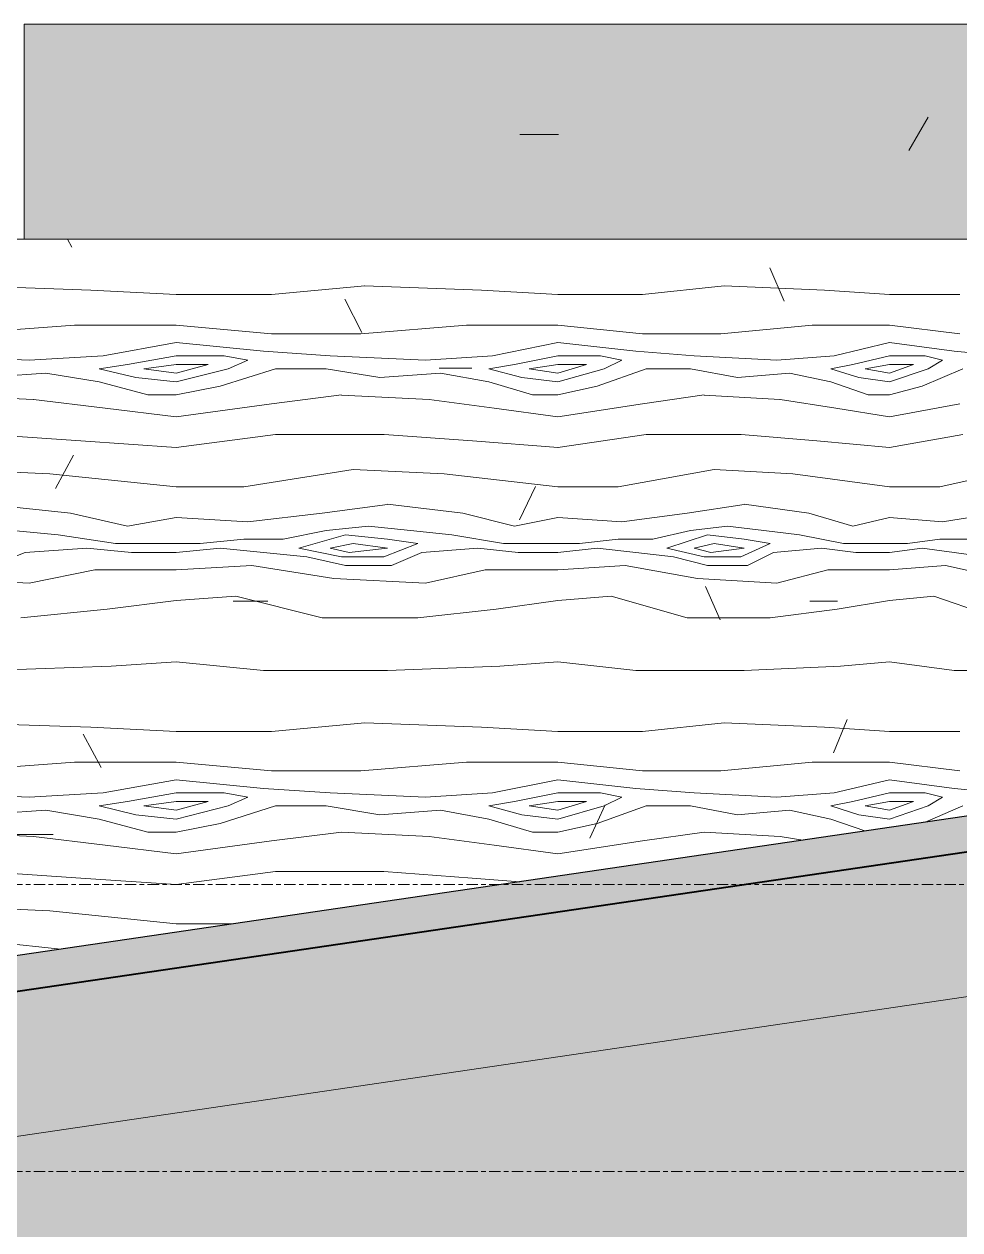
# Model space of a CAD drawing. Header units: millimetres. Extents: x 25061 to 259291, y -8723 to 35400.
# Drawn here: x 181485 to 182790, y -82 to 1600 of the extents above; entities that cross this region are included whole.
import ezdxf

# ---------------------------------------------------------------- set-up
doc = ezdxf.new("R2010")
doc.units = ezdxf.units.MM
doc.linetypes.add('Centre', pattern=[31.75, 6.35, -4.7625, 15.875, -4.7625])
for name, color, linetype, lineweight in [('0-2', 50, 'Continuous', 5), ('A-DETL-GENF-1', 9, 'Continuous', 9), ('A-DETL-THIN', 151, 'Continuous', 9), ('A-FLOR-1', 10, 'Continuous', 25), ('A-FLOR-3', 192, 'Continuous', 25), ('A-FLOR-LEVL-2', 51, 'Centre', 9), ('A-FLOR-PATT-1', 7, 'Continuous', 9), ('A-FLOR-PATT-3', 8, 'Continuous', 9), ('A-WALL', 113, 'Continuous', 9), ('A-WALL-PATT-4', 111, 'Continuous', 9)]:
    doc.layers.add(name, color=color, linetype=linetype, lineweight=lineweight)

# ---------------------------------------------------------------- blocks, each defined once
blk = doc.blocks.new('NCV_TKTC_KET CAU_rvt-2-TKCS_MẶT CẮT 2')
at = {"layer": 'A-FLOR-PATT-1'}
h = blk.add_hatch(color=256, dxfattribs=at)
h.paths.add_polyline_path([(-115452.6, -2252.1), (-114002.6, -2039.2), (-114002.6, -1837), (-115452.6, -2050)])
h.paths.add_polyline_path([(-113102.6, -1906.9), (-97952.6, 318.5), (-97952.6, 347.9), (-97752.6, 347.9), (-97752.6, 550), (-113202.6, -1719.5), (-113102.6, -1719.5)])
at = {"layer": 'A-FLOR-1'}
blk.add_line((-97752.6, 550), (-113202.6, -1719.5), dxfattribs=at)
blk = doc.blocks.new('FP_371-TKCS_MẶT CẮT 2')
at = {"layer": 'A-WALL-PATT-4'}
for p, q in [((-99710.9, 1289), (-99716.9, 1300)), ((-98717.7, 1213.6), (-98737.6, 1260)), ((-99863.3, 1235.1), (-99684.5, 1229.1)), ((-99684.5, 1229.1), (-99565.7, 1223)), ((-99432.6, 1223), (-99302.6, 1235.1)), ((-99302.7, 1235.1), (-99139.9, 1229.1)), ((-99139.9, 1229.1), (-99033.2, 1223)), ((-98915, 1223), (-98801.3, 1235.1)), ((-98801.3, 1235.1), (-98661.2, 1229.1)), ((-98661.2, 1229.1), (-98570.9, 1223)), ((-99565.7, 1223), (-99432.6, 1223)), ((-99306.8, 1170), (-99330.4, 1216.5)), ((-99033.2, 1223), (-98915, 1223)), ((-98570.9, 1223), (-98472.6, 1223)), ((-99869.1, 1168.1), (-99707.3, 1180.3)), ((-99707.3, 1180.3), (-99565.7, 1180.3)), ((-99565.7, 1180.3), (-99432.6, 1168.1)), ((-99308, 1168.1), (-99160.5, 1180.3)), ((-99160.5, 1180.3), (-99033.2, 1180.3)), ((-99033.2, 1180.3), (-98915.1, 1168.1)), ((-98805.9, 1168.1), (-98678.8, 1180.3)), ((-98678.8, 1180.3), (-98570.9, 1180.3)), ((-98570.9, 1180.3), (-98472.6, 1168.1)), ((-99432.6, 1168.1), (-99308, 1168.1)), ((-98915, 1168.1), (-98805.9, 1168.1)), ((-99667.4, 1137.6), (-99565.7, 1155.9)), ((-99443.6, 1143.7), (-99565.7, 1155.9)), ((-99443.6, 1143.7), (-99351, 1137.6)), ((-99124.4, 1137.6), (-99033.2, 1155.9)), ((-98924.7, 1143.7), (-99033.2, 1155.9)), ((-98924.7, 1143.7), (-98843.4, 1137.6)), ((-98648, 1137.6), (-98570.9, 1155.9)), ((-98480.6, 1143.7), (-98570.9, 1155.9)), ((-98480.6, 1143.7), (-98413.9, 1137.6)), ((-99915.9, 1137.6), (-99770.5, 1131.5)), ((-99770.5, 1131.5), (-99667.4, 1137.6)), ((-99633.3, 1125.4), (-99565.7, 1137.6)), ((-99565.7, 1137.6), (-99498.8, 1137.6)), ((-99498.8, 1137.6), (-99465.6, 1131.5)), ((-99465.6, 1131.5), (-99493.2, 1119.3)), ((-99351, 1137.6), (-99217.9, 1131.5)), ((-99217.9, 1131.5), (-99124.4, 1137.6)), ((-99093.8, 1125.4), (-99033.2, 1137.6)), ((-99033.2, 1137.6), (-98973.6, 1137.6)), ((-98973.6, 1137.6), (-98944.2, 1131.5)), ((-98944.2, 1131.5), (-98968.7, 1119.3)), ((-98843.4, 1137.6), (-98728, 1131.5)), ((-98728, 1131.5), (-98648, 1137.6)), ((-98622, 1125.4), (-98570.9, 1137.6)), ((-98570.9, 1137.6), (-98521.1, 1137.6)), ((-98521.1, 1137.6), (-98496.7, 1131.5)), ((-98496.7, 1131.5), (-98517, 1119.3)), ((-99840, 1107.1), (-99747.5, 1113.2)), ((-99747.5, 1113.2), (-99673.1, 1101)), ((-99673.1, 1119.3), (-99633.3, 1125.4)), ((-99673.1, 1119.3), (-99622, 1107.1)), ((-99610.7, 1119.3), (-99565.7, 1125.4)), ((-99610.7, 1119.3), (-99565.7, 1113.2)), ((-99565.7, 1125.4), (-99521, 1125.4)), ((-99521, 1125.4), (-99565.7, 1113.2)), ((-99493.2, 1119.3), (-99565.7, 1101)), ((-99504.3, 1094.9), (-99427.1, 1119.3)), ((-99427.1, 1119.3), (-99356.4, 1119.3)), ((-99356.4, 1119.3), (-99281.3, 1107.1)), ((-99281.3, 1107.1), (-99196.9, 1113.2)), ((-99198.8, 1120.2), (-99153.1, 1120.2)), ((-99196.9, 1113.2), (-99129.6, 1101)), ((-99129.6, 1119.3), (-99093.8, 1125.4)), ((-99129.6, 1119.3), (-99083.6, 1107.1)), ((-99073.5, 1119.3), (-99033.2, 1113.2)), ((-99073.4, 1119.3), (-99033.2, 1125.4)), ((-99033.2, 1125.4), (-98993.3, 1125.4)), ((-98993.3, 1125.4), (-99033.2, 1113.2)), ((-98968.7, 1119.3), (-99033.2, 1101)), ((-98978.5, 1094.9), (-98910.2, 1119.3)), ((-98910.2, 1119.3), (-98848.1, 1119.3)), ((-98848.1, 1119.3), (-98782.7, 1107.1)), ((-98782.7, 1107.1), (-98710, 1113.2)), ((-98710, 1113.2), (-98652.4, 1101)), ((-98652.4, 1119.3), (-98622, 1125.4)), ((-98652.4, 1119.3), (-98613.4, 1107.1)), ((-98604.8, 1119.3), (-98570.9, 1125.4)), ((-98604.8, 1119.3), (-98570.9, 1113.2)), ((-98570.9, 1125.4), (-98537.5, 1125.4)), ((-98537.5, 1125.4), (-98570.9, 1113.2)), ((-98517, 1119.3), (-98570.9, 1101)), ((-98525.2, 1094.9), (-98468.6, 1119.3)), ((-99673.1, 1101), (-99605.1, 1082.8)), ((-99622, 1107.1), (-99565.7, 1101)), ((-99565.7, 1082.8), (-99504.3, 1094.9)), ((-99129.6, 1101), (-99068.4, 1082.8)), ((-99083.6, 1107.1), (-99033.2, 1101)), ((-99033.2, 1082.8), (-98978.5, 1094.9)), ((-98652.4, 1101), (-98600.6, 1082.8)), ((-98613.4, 1107.1), (-98570.9, 1101)), ((-98570.9, 1082.8), (-98525.2, 1094.9)), ((-99898.3, 1082.7), (-99764.8, 1076.7)), ((-99764.7, 1076.7), (-99664.5, 1064.5)), ((-99605.1, 1082.8), (-99565.7, 1082.8)), ((-99432.6, 1070.6), (-99334.8, 1082.8)), ((-99334.8, 1082.7), (-99212.6, 1076.7)), ((-99212.6, 1076.7), (-99121.9, 1064.5)), ((-99068.4, 1082.8), (-99033.2, 1082.8)), ((-98915, 1070.6), (-98829.3, 1082.8)), ((-98829.3, 1082.7), (-98723.5, 1076.7)), ((-98723.4, 1076.7), (-98645.8, 1064.5)), ((-98600.6, 1082.8), (-98570.9, 1082.8)), ((-99664.5, 1064.5), (-99565.7, 1052.3)), ((-99565.7, 1052.3), (-99432.6, 1070.6)), ((-99121.9, 1064.5), (-99033.2, 1052.3)), ((-99033.2, 1052.3), (-98915, 1070.6)), ((-98645.8, 1064.5), (-98570.9, 1052.3)), ((-98570.9, 1052.3), (-98472.6, 1070.6)), ((-99833.8, 1027.9), (-99698.4, 1018.7)), ((-99565.7, 1009.6), (-99427.1, 1027.9)), ((-99427.1, 1027.9), (-99276, 1027.9)), ((-99275.7, 1027.9), (-99152.4, 1018.7)), ((-99033.2, 1009.6), (-98910.2, 1027.9)), ((-98910.2, 1027.9), (-98778.1, 1027.9)), ((-98777.8, 1027.9), (-98671.9, 1018.7)), ((-98570.9, 1009.6), (-98468.6, 1027.9)), ((-99698.4, 1018.7), (-99565.4, 1009.6)), ((-99152.4, 1018.7), (-99032.9, 1009.6)), ((-98671.9, 1018.7), (-98570.6, 1009.6)), ((-99708.7, 998.9), (-99734, 952.5)), ((-99880.8, 979.1), (-99741.7, 973)), ((-99471.1, 954.7), (-99318.7, 979.1)), ((-99318.7, 979.1), (-99191.7, 973)), ((-98949.1, 954.7), (-98815.2, 979.1)), ((-98815.2, 979.1), (-98705.5, 973)), ((-98500.7, 954.7), (-98391, 979.1)), ((-99741.7, 973), (-99565.7, 954.7)), ((-99191.7, 973), (-99033.2, 954.7)), ((-98705.5, 973), (-98570.9, 954.7)), ((-99565.7, 954.7), (-99471.1, 954.7)), ((-99064.4, 955.4), (-99086.7, 908.9)), ((-99033.2, 954.7), (-98949.1, 954.7)), ((-98570.9, 954.7), (-98500.7, 954.7)), ((-99828.4, 930.4), (-99713, 918.2)), ((-99361.8, 918.2), (-99270.7, 930.3)), ((-99270.7, 930.4), (-99165.7, 918.2)), ((-98852.9, 918.2), (-98773.5, 930.3)), ((-98773.5, 930.4), (-98683.2, 918.2)), ((-99713, 918.2), (-99633.3, 899.9)), ((-99633.3, 899.9), (-99565.7, 912.1)), ((-99565.7, 912.1), (-99465.6, 906)), ((-99465.6, 906), (-99361.8, 918.2)), ((-99165.7, 918.2), (-99093.8, 899.9)), ((-99093.8, 899.9), (-99033.2, 912.1)), ((-99033.2, 912.1), (-98944.2, 906)), ((-98944.2, 906), (-98852.9, 918.2)), ((-98683.2, 918.2), (-98622, 899.9)), ((-98622, 899.9), (-98570.9, 912.1)), ((-98570.9, 912.1), (-98496.7, 906)), ((-98496.7, 906), (-98421.6, 918.2)), ((-99793.6, 893.8), (-99730.2, 887.7)), ((-99416.2, 881.6), (-99356.4, 893.8)), ((-99356.4, 893.8), (-99297.3, 899.9)), ((-99297.3, 899.9), (-99238.9, 893.8)), ((-99238.9, 893.8), (-99181.3, 887.7)), ((-98900.6, 881.6), (-98848.1, 893.8)), ((-98848.1, 893.8), (-98796.6, 899.9)), ((-98796.6, 899.9), (-98746.1, 893.8)), ((-98746.1, 893.8), (-98696.5, 887.7)), ((-99730.2, 887.7), (-99650.3, 875.5)), ((-99650.3, 875.5), (-99565.7, 875.5)), ((-99565.7, 875.5), (-99532.1, 875.5)), ((-99532.1, 875.5), (-99471.1, 881.6)), ((-99471.1, 881.6), (-99416.2, 881.6)), ((-99329.4, 887.7), (-99394.4, 869.4)), ((-99351, 869.4), (-99318.7, 875.5)), ((-99270.7, 881.6), (-99329.4, 887.7)), ((-99318.7, 875.5), (-99270.7, 869.4)), ((-99276, 857.2), (-99228.4, 875.5)), ((-99228.4, 875.5), (-99270.7, 881.6)), ((-99181.3, 887.7), (-99109.1, 875.5)), ((-99109.1, 875.5), (-99033.2, 875.5)), ((-99033.2, 875.5), (-99003.2, 875.5)), ((-99003.2, 875.5), (-98949.1, 881.6)), ((-98949.1, 881.6), (-98900.6, 881.6)), ((-98824.6, 887.7), (-98881.4, 869.4)), ((-98843.4, 869.4), (-98815.2, 875.5)), ((-98773.5, 881.6), (-98824.6, 887.7)), ((-98815.2, 875.5), (-98773.5, 869.4)), ((-98778.1, 857.2), (-98737, 875.5)), ((-98737, 875.5), (-98773.5, 881.6)), ((-98696.5, 887.7), (-98635, 875.5)), ((-98635, 875.5), (-98570.9, 875.5)), ((-98570.9, 875.5), (-98545.8, 875.5)), ((-98545.8, 875.5), (-98500.7, 881.6)), ((-98500.7, 881.6), (-98460.7, 881.6)), ((-99822.6, 845), (-99776.3, 863.3)), ((-99776.3, 863.3), (-99690.2, 869.4)), ((-99690.2, 869.4), (-99627.7, 863.3)), ((-99627.7, 863.3), (-99565.7, 863.3)), ((-99565.7, 863.3), (-99504.3, 869.4)), ((-99504.3, 869.4), (-99443.6, 863.3)), ((-99443.6, 863.3), (-99383.5, 857.2)), ((-99394.4, 869.4), (-99334.8, 857.2)), ((-99324.1, 863.3), (-99351, 869.4)), ((-99270.7, 869.4), (-99324.1, 863.3)), ((-99265.3, 845), (-99223.1, 863.3)), ((-99223.1, 863.3), (-99145, 869.4)), ((-99145, 869.4), (-99088.7, 863.3)), ((-99088.7, 863.3), (-99033.2, 863.3)), ((-99033.2, 863.3), (-98978.5, 869.4)), ((-98978.5, 869.4), (-98924.7, 863.3)), ((-98924.7, 863.3), (-98871.8, 857.2)), ((-98881.4, 869.4), (-98829.3, 857.2)), ((-98819.9, 863.3), (-98843.4, 869.4)), ((-98773.5, 869.4), (-98819.9, 863.3)), ((-98768.9, 845), (-98732.5, 863.3)), ((-98732.5, 863.3), (-98665.6, 869.4)), ((-98665.6, 869.4), (-98617.7, 863.3)), ((-98617.7, 863.3), (-98570.9, 863.3)), ((-98570.9, 863.3), (-98525.2, 869.4)), ((-98525.2, 869.4), (-98480.6, 863.3)), ((-98480.6, 863.3), (-98437.1, 857.2)), ((-99565.7, 838.9), (-99460.1, 845)), ((-99460.1, 845), (-99345.6, 826.7)), ((-99383.5, 857.2), (-99329.4, 845)), ((-99334.8, 857.2), (-99276, 857.2)), ((-99329.4, 845), (-99265.3, 845)), ((-99033.2, 838.9), (-98939.3, 845)), ((-98939.3, 845), (-98838.7, 826.7)), ((-98871.9, 857.2), (-98824.6, 845)), ((-98829.3, 857.2), (-98778.1, 857.2)), ((-98824.6, 845), (-98768.9, 845)), ((-98570.9, 838.9), (-98492.6, 845)), ((-98492.6, 845), (-98410, 826.7)), ((-99910, 826.7), (-99770.5, 820.6)), ((-99770.5, 820.6), (-99678.8, 838.9)), ((-99678.8, 838.9), (-99565.7, 838.9)), ((-99345.6, 826.7), (-99217.9, 820.6)), ((-99217.9, 820.6), (-99134.7, 838.9)), ((-99134.7, 838.9), (-99033.2, 838.9)), ((-98838.7, 826.7), (-98728, 820.6)), ((-98728, 820.6), (-98656.8, 838.9)), ((-98656.8, 838.9), (-98570.9, 838.9)), ((-98807.1, 769.4), (-98827.6, 815.9)), ((-99661.7, 784), (-99565.7, 796.2)), ((-99565.7, 796.2), (-99482.2, 802.3)), ((-99486, 795.1), (-99437.5, 795.1)), ((-99482.2, 802.3), (-99361.8, 771.9)), ((-99119.3, 784), (-99033.2, 796.2)), ((-99033.2, 796.2), (-98958.8, 802.3)), ((-98958.9, 802.3), (-98852.9, 771.9)), ((-98681.9, 795.1), (-98643.2, 795.1)), ((-98643.7, 784), (-98570.9, 796.2)), ((-98570.9, 796.2), (-98508.8, 802.3)), ((-98508.9, 802.3), (-98421.6, 771.9)), ((-99782, 771.9), (-99661.7, 784)), ((-99228.4, 771.9), (-99119.3, 784)), ((-98737, 771.9), (-98643.7, 784)), ((-99361.8, 771.9), (-99228.4, 771.9)), ((-98852.9, 771.9), (-98737, 771.9)), ((-99656, 704.8), (-99565.7, 710.9)), ((-99565.7, 710.9), (-99443.6, 698.7)), ((-99114.2, 704.8), (-99033.2, 710.9)), ((-99033.2, 710.9), (-98924.7, 698.7)), ((-98639.3, 704.8), (-98570.9, 710.9)), ((-98570.9, 710.9), (-98480.6, 698.7)), ((-99828.4, 698.7), (-99656, 704.8)), ((-99443.6, 698.7), (-99270.7, 698.7)), ((-99270.7, 698.7), (-99114.2, 704.8)), ((-98924.7, 698.7), (-98773.5, 698.7)), ((-98773.5, 698.7), (-98639.3, 704.8)), ((-98480.6, 698.7), (-98357.3, 698.7)), ((-99863.3, 625.6), (-99684.5, 619.5)), ((-99432.6, 613.4), (-99302.6, 625.6)), ((-99302.6, 625.6), (-99139.9, 619.5)), ((-98915, 613.4), (-98801.3, 625.6)), ((-98801.3, 625.6), (-98661.2, 619.5)), ((-98629.9, 630.2), (-98649, 583.8)), ((-99670.1, 563.3), (-99695.2, 609.8)), ((-99684.5, 619.5), (-99565.7, 613.4)), ((-99565.7, 613.4), (-99432.6, 613.4)), ((-99139.9, 619.5), (-99033.2, 613.4)), ((-99033.2, 613.4), (-98915, 613.4)), ((-98661.2, 619.5), (-98570.9, 613.4)), ((-98570.9, 613.4), (-98472.6, 613.4)), ((-99869.1, 558.5), (-99707.3, 570.7)), ((-99707.3, 570.7), (-99565.7, 570.7)), ((-99565.7, 570.7), (-99432.6, 558.5)), ((-99432.6, 558.5), (-99308, 558.5)), ((-99308, 558.5), (-99160.5, 570.7)), ((-99160.5, 570.7), (-99033.2, 570.7)), ((-99033.2, 570.7), (-98915, 558.5)), ((-98915, 558.5), (-98805.9, 558.5)), ((-98805.9, 558.5), (-98678.8, 570.7)), ((-98678.8, 570.7), (-98570.9, 570.7)), ((-98570.9, 570.7), (-98472.6, 558.5)), ((-99667.4, 528), (-99565.7, 546.3)), ((-99443.6, 534.1), (-99565.7, 546.3)), ((-99124.4, 528), (-99033.2, 546.3)), ((-98924.7, 534.1), (-99033.2, 546.3)), ((-98648, 528), (-98570.9, 546.3)), ((-98480.6, 534.1), (-98570.9, 546.3)), ((-99915.9, 528), (-99770.5, 521.9)), ((-99770.5, 521.9), (-99667.4, 528)), ((-99633.3, 515.8), (-99565.7, 528)), ((-99565.7, 528), (-99498.8, 528)), ((-99498.8, 528), (-99465.6, 521.9)), ((-99465.6, 521.9), (-99493.2, 509.7)), ((-99443.6, 534.1), (-99351, 528)), ((-99351, 528), (-99217.9, 521.9)), ((-99217.9, 521.9), (-99124.4, 528)), ((-99093.8, 515.8), (-99033.2, 528)), ((-99033.2, 528), (-98973.6, 528)), ((-98973.6, 528), (-98944.2, 521.9)), ((-98944.2, 521.9), (-98968.7, 509.7)), ((-98924.7, 534.1), (-98843.4, 528)), ((-98843.4, 528), (-98728, 521.9)), ((-98728, 521.9), (-98648, 528)), ((-98622, 515.8), (-98570.9, 528)), ((-98570.9, 528), (-98521.1, 528)), ((-98521.1, 528), (-98496.7, 521.9)), ((-98496.7, 521.9), (-98517, 509.7)), ((-98480.6, 534.1), (-98413.9, 528)), ((-99673.1, 509.7), (-99633.3, 515.8)), ((-99673.1, 509.7), (-99622, 497.5)), ((-99610.7, 509.7), (-99565.7, 515.8)), ((-99610.7, 509.7), (-99565.7, 503.6)), ((-99565.7, 515.8), (-99521, 515.8)), ((-99521, 515.8), (-99565.7, 503.6)), ((-99493.2, 509.7), (-99565.7, 491.4)), ((-99504.3, 485.3), (-99427.1, 509.7)), ((-99427.1, 509.7), (-99356.4, 509.7)), ((-99356.4, 509.7), (-99281.3, 497.5)), ((-99129.6, 509.7), (-99093.8, 515.8)), ((-99129.6, 509.7), (-99083.6, 497.5)), ((-99073.4, 509.7), (-99033.2, 515.8)), ((-99073.4, 509.7), (-99033.2, 503.6)), ((-99033.2, 515.8), (-98993.3, 515.8)), ((-98993.3, 515.8), (-99033.2, 503.6)), ((-98968.6, 509.7), (-99033.1, 491.4)), ((-98967.1, 511.2), (-98988.8, 464.8)), ((-98978.5, 485.3), (-98910.2, 509.7)), ((-98910.2, 509.7), (-98848.1, 509.7)), ((-98848.1, 509.7), (-98782.7, 497.5)), ((-98652.4, 509.7), (-98622, 515.8)), ((-98652.4, 509.7), (-98613.4, 497.5)), ((-98604.8, 509.7), (-98570.9, 515.8)), ((-98604.8, 509.7), (-98570.9, 503.6)), ((-98570.9, 515.8), (-98537.5, 515.8)), ((-98537.5, 515.8), (-98570.9, 503.6)), ((-98517, 509.7), (-98570.9, 491.4)), ((-98521.1, 487.1), (-98468.6, 509.7)), ((-99840, 497.5), (-99747.5, 503.6)), ((-99747.5, 503.6), (-99673.1, 491.4)), ((-99673.1, 491.4), (-99605.1, 473.1)), ((-99622, 497.5), (-99565.7, 491.4)), ((-99281.3, 497.5), (-99196.9, 503.6)), ((-99196.9, 503.6), (-99129.6, 491.4)), ((-99129.6, 491.4), (-99068.4, 473.1)), ((-99083.6, 497.5), (-99033.2, 491.4)), ((-98782.7, 497.5), (-98710, 503.6)), ((-98710, 503.6), (-98652.4, 491.4)), ((-98652.4, 491.4), (-98605.1, 474.8)), ((-98613.4, 497.5), (-98570.9, 491.4)), ((-99898.3, 473.1), (-99764.7, 467.1)), ((-99605.1, 473.1), (-99565.7, 473.1)), ((-99565.7, 473.1), (-99504.3, 485.3)), ((-99432.6, 461), (-99334.8, 473.1)), ((-99334.8, 473.1), (-99212.6, 467.1)), ((-99068.4, 473.1), (-99033.2, 473.1)), ((-99033.2, 473.1), (-98978.5, 485.3)), ((-98915, 461), (-98829.3, 473.1)), ((-98829.3, 473.1), (-98723.4, 467.1)), ((-99788, 470), (-99737.3, 470)), ((-99764.7, 467.1), (-99664.5, 454.9)), ((-99664.5, 454.9), (-99565.7, 442.7)), ((-99565.7, 442.7), (-99432.6, 461)), ((-99212.6, 467.1), (-99121.9, 454.9)), ((-99121.9, 454.9), (-99033.2, 442.7)), ((-99033.2, 442.7), (-98915, 461)), ((-98723.4, 467.1), (-98691.6, 462.1)), ((-99834.1, 418.3), (-99698.7, 409.1)), ((-99698.7, 409.1), (-99565.7, 400)), ((-99565.7, 400), (-99427.1, 418.3)), ((-99427.1, 418.3), (-99276, 418.3)), ((-99275.9, 418.3), (-99152.7, 409.1)), ((-99152.7, 409.1), (-99086.4, 404.1)), ((-99880.8, 369.5), (-99741.7, 363.4)), ((-99741.7, 363.4), (-99565.7, 345.1)), ((-99565.7, 345.1), (-99487.6, 345.1)), ((-99828.4, 320.8), (-99726.7, 310))]:
    blk.add_line(p, q, dxfattribs=at)

msp = doc.modelspace()

# ---------------------------------------------------------------- hatches: boundary and pattern name
at = {"layer": 'A-DETL-GENF-1'}
h = msp.add_hatch(dxfattribs=at)
h.set_pattern_fill('FP_63', color=256, style=0, pattern_type=2)
h.set_pattern_definition([(0, (200382.5, 14125), (774.192, 774.192), [774.192, -774.192]), (0, (200382.5, 14415.3), (774.192, 774.192), [774.192, -774.192]), (0, (200382.5, 14705.64), (774.192, 774.192), [774.192, -774.192]), (90, (200479.25, 14802.4), (-774.192, 774.192), [774.192, -774.192]), (90, (200769.6, 14802.4), (-774.192, 774.192), [774.192, -774.192]), (90, (201059.9, 14802.4), (-774.192, 774.192), [774.192, -774.192])])
h.paths.add_polyline_path([(152511.9, -5554.8), (251474, -5554.8), (251474, -138.1), (250164.5, -64.3), (247610.2, -64.3), (247610.2, -2050), (248237.5, -2050), (248237.5, -3550), (248286.5, -3550), (248286.5, -3600), (246277.2, -3600), (246277.2, -3550), (246327.2, -3550), (246327.2, -2350), (245060.2, -2350), (245060.2, -3550), (245110.2, -3550), (245110.2, -3600), (241010.2, -3600), (241010.2, -3550), (241060.2, -3550), (241060.2, -2350), (238160.2, -2350), (238160.2, -3550), (238210.2, -3550), (238210.2, -3600), (234110.2, -3600), (234110.2, -3550), (234160.2, -3550), (234160.2, -2660), (233460.2, -2660), (233460.2, -1906.9), (218310.2, 318.5), (218310.2, 0), (217560.2, 0), (217560.2, 330), (184060.2, 330), (184060.2, 0), (183310.2, 0), (183310.2, 318.5), (168160.2, -1906.9), (168160.2, -2660), (167460.2, -2660), (167460.2, -3550), (167518.1, -3550), (167518.1, -3600), (163410.2, -3600), (163410.2, -3550), (163460.2, -3550), (163460.2, -2350), (160560.2, -2350), (160560.2, -3550), (160610.2, -3550), (160610.2, -3600), (156510.2, -3600), (156510.2, -3550), (156560.2, -3550), (156560.2, -2350), (155293.2, -2350), (155293.2, -3550), (155343.2, -3550), (155343.2, -3600), (153334, -3600), (153334, -3550), (153384, -3550), (153384, -2050), (154010.2, -2050), (154010.2, -4), (151475.8, -5.1), (149686.6, -106), (149686.6, -5554.8), (150288.8, -5554.8)])
h.paths.add_polyline_path([(175360.2, -3600), (172750.2, -3600), (172750.2, -3550), (172810.2, -3550), (172810.2, -2050), (175310.2, -2050), (175310.2, -3550), (175360.2, -3550), (175360.2, -3552.5)])
h.paths.add_polyline_path([(226260.2, -3600), (226260.2, -3550), (226310.2, -3550), (226310.2, -2050), (228810.2, -2050), (228810.4, -3550), (228870.2, -3550), (228870.2, -3600), (226747.8, -3600)])
h.paths.add_polyline_path([(169910.2, -3550), (168910.2, -3550), (168910.2, -2050), (169910.2, -2050), (169910.2, -3087.2)])
h.paths.add_polyline_path([(232710.2, -3550), (231710.2, -3550), (231710.2, -2050), (232710.2, -2050), (232710.2, -3087.2)])
h.paths.add_polyline_path([(218075, 200), (218110.2, 200), (218110.2, 347.9), (217760.2, 347.9), (217760.2, 200)])
h.paths.add_polyline_path([(183510.2, 200), (183860.2, 200), (183860.2, 347.9), (183510.2, 347.9)])
at = {"layer": 'A-FLOR-PATT-3'}
h = msp.add_hatch(dxfattribs=at)
h.set_pattern_fill('FP_36', color=256, style=0, pattern_type=2)
h.set_pattern_definition([(0, (200382.47, 14125), (650.24, 162.56), [53.645, -434.035, 53.645, -3034.995]), (0, (200382.47, 14125), (650.24, 162.56), [-541.325, -434.035, 53.645, -921.715, -1625.6]), (0, (200382.47, 14125), (650.24, 162.56), [-1950.72, 53.645, -434.035, 53.645, -1084.275]), (0, (200382.47, 14125), (650.24, 162.56), [-2492.045, -271.475, 53.645, -759.155]), (120, (200626.31, 14206.28), (-465.9011, 481.84436), [53.645, -434.035, 53.645, -3034.995]), (120, (200626.31, 14206.28), (-465.9011, 481.84436), [-541.325, -434.035, 53.645, -921.715, -1625.6]), (120, (200626.31, 14206.28), (-465.9011, 481.84436), [-1950.72, 53.645, -434.035, 53.645, -1084.275]), (120, (200626.31, 14206.28), (-465.9011, 481.84436), [-2492.045, -271.475, 53.645, -759.155]), (240, (200707.6, 14531.4), (-184.3389, -644.40436), [53.645, -434.035, 53.645, -3034.995]), (240, (200707.6, 14531.4), (-184.3389, -644.40436), [-541.325, -434.035, 53.645, -921.715, -1625.6]), (240, (200707.6, 14531.4), (-184.3389, -644.40436), [-1950.72, 53.645, -434.035, 53.645, -1084.275]), (240, (200707.6, 14531.4), (-184.3389, -644.40436), [-2492.045, -271.475, 53.645, -759.155])])
h.paths.add_polyline_path([(165810.2, -2050.5), (167410.8, -1815.4), (167410.8, -1764.9), (165810.2, -2000)])
h.paths.add_polyline_path([(168010.8, -1727.3), (183510.2, 549.5), (183510.2, 600), (168010.8, -1676.8)])
at = {"layer": 'A-WALL-PATT-4'}
h = msp.add_hatch(dxfattribs=at)
h.set_pattern_fill('FP_41', color=256, style=0, pattern_type=2)
h.set_pattern_definition([(0, (200382.47, 14125), (1300.48, 325.12), [53.645, -921.715, 53.645, -6123.635]), (0, (200382.47, 14125), (1300.48, 325.12), [-1029.005, -921.715, 53.645, -1897.075, -3251.2]), (0, (200382.47, 14125), (1300.48, 325.12), [-3901.44, 53.645, -921.715, 53.645, -2222.195]), (0, (200382.47, 14125), (1300.48, 325.12), [-4930.445, -596.595, 53.645, -1571.955]), (120, (200870.15, 14287.56), (-931.802, 963.6887), [53.645, -921.715, -6177.28]), (120, (200870.15, 14287.56), (-931.802, 963.6887), [-975.36, 53.645, -921.715, -5201.92]), (120, (200870.15, 14287.56), (-931.802, 963.6887), [-1950.72, 53.645, -1897.075, -3251.2]), (120, (200870.15, 14287.56), (-931.802, 963.6887), [-3901.44, 53.645, -921.715, -2275.84]), (120, (200870.15, 14287.56), (-931.802, 963.6887), [-4876.8, 53.645, -596.595, -1625.6]), (120, (200870.15, 14287.56), (-931.802, 963.6887), [-5527.04, 53.645, -1571.955]), (240, (201032.7, 14937.8), (-368.678, -1288.8087), [53.645, -921.715, -6177.28]), (240, (201032.7, 14937.8), (-368.678, -1288.8087), [-975.36, 53.645, -921.715, -5201.92]), (240, (201032.7, 14937.8), (-368.678, -1288.8087), [-1950.72, 53.645, -1897.075, -3251.2]), (240, (201032.7, 14937.8), (-368.678, -1288.8087), [-3901.44, 53.645, -921.715, -2275.84]), (240, (201032.7, 14937.8), (-368.678, -1288.8087), [-4876.8, 53.645, -596.595, -1625.6]), (240, (201032.7, 14937.8), (-368.678, -1288.8087), [-5527.04, 53.645, -1571.955])])
h.paths.add_polyline_path([(184676, 900), (189510.2, 900), (189510.2, 1600), (181485.2, 1600), (181485.2, 1300), (183520.2, 1300), (183520.2, 900)])
h.paths.add_polyline_path([(192110.2, 1110), (196285.2, 1110), (196285.2, 1600), (192110.2, 1600)])
h.paths.add_polyline_path([(191037.7, 1110), (192010.2, 1110), (192010.2, 1600), (189610.2, 1600), (189610.2, 1110), (189670.2, 1110)])
h = msp.add_hatch(dxfattribs=at)
h.set_pattern_fill('FP_57', color=256, style=0, pattern_type=2)
h.set_pattern_definition([(349.695, (196479.19, 869.39), (3657.59817, -609.61005), [68.155, -6747.38]), (0, (196546.24, 857.2), (609.6, 609.6), [67.056, -542.544]), (18.435, (196613.3, 857.2), (1219.1992, 609.6016), [57.832, -1869.893]), (172.875, (196668.165, 875.49), (4267.1994, -609.5991), [49.148, -4865.604]), (174.806, (196619.397, 881.584), (6096.00395, -609.55472), [67.333, -6665.92]), (194.036, (196552.34, 887.68), (-1828.8022, -609.5924), [75.403, -2438.042]), (9.462, (196527.96, 869.39), (3048.00504, 609.5835), [37.081, -3670.971]), (353.66, (196564.53, 875.49), (-4876.8008, 609.58348), [55.202, -5464.96]), (185.711, (196619.397, 869.39), (-5486.39511, -609.63944), [61.264, -6065.139]), (168.69, (196558.44, 863.3), (2438.4, -609.6026), [31.084, -3077.28]), (354.806, (196424.325, 863.296), (-6096.00395, 609.55472), [67.333, -6665.92]), (348.69, (196491.38, 857.2), (-2438.4, 609.6026), [62.167, -3046.194]), (0, (196552.34, 845), (609.6, 609.6), [73.152, -536.448]), (20.556, (196625.49, 845.01), (3048.0001, 1219.19697), [52.084, -5156.34]), (3.814, (196674.26, 863.296), (8534.40115, 609.58889), [91.643, -9072.654]), (354.806, (196765.7, 869.39), (-6096.00395, 609.55472), [67.333, -6665.92]), (0, (196832.76, 863.3), (609.6, 609.6), [67.056, -542.544]), (5.194, (196290.21, 863.296), (6096.00395, 609.55472), [67.333, -6665.92]), (354.806, (196357.27, 869.39), (-6096.00395, 609.55472), [67.333, -6665.92]), (0, (196290.2, 875.5), (609.6, 609.6), [36.576, -573.024]), (5.194, (196326.79, 875.49), (6096.00395, 609.55472), [67.333, -6665.92]), (0, (196393.84, 881.6), (609.6, 609.6), [60.96, -548.64]), (10.305, (196454.805, 881.584), (-3657.59817, -609.61005), [68.155, -6747.38]), (5.194, (196521.86, 893.776), (6096.00395, 609.55472), [67.333, -6665.92]), (354.806, (196588.917, 899.87), (-6096.00395, 609.55472), [67.333, -6665.92]), (354.806, (196655.97, 893.776), (-6096.00395, 609.55472), [67.333, -6665.92]), (351.87, (196723.03, 887.68), (-3657.60043, 609.5929), [86.21, -4224.312]), (0, (196808.4, 875.5), (609.6, 609.6), [91.44, -518.16]), (347.471, (196783.99, 509.73), (3047.99888, -609.61085), [56.202, -5564.033]), (354.289, (196838.85, 497.536), (-5486.39511, 609.63944), [61.264, -6065.139]), (8.13, (196783.99, 509.73), (3657.60043, 609.5929), [43.105, -4267.418]), (9.462, (196826.66, 515.82), (3048.00504, 609.5835), [74.161, -3633.892]), (0, (196290.2, 528), (609.6, 609.6), [73.152, -536.448]), (350.538, (196363.36, 528.02), (-3048.00504, 609.5835), [37.081, -3670.971]), (201.801, (196399.94, 521.92), (1828.8045, 609.58684), [32.828, -3249.968]), (192.995, (196369.46, 509.73), (5486.39314, 1219.23746), [81.331, -8051.747]), (352.875, (196851.045, 509.73), (-4267.1994, 609.5991), [49.148, -4865.604]), (7.125, (196851.045, 509.73), (4267.1994, 609.5991), [49.148, -4865.604]), (0, (196290.2, 515.8), (609.6, 609.6), [48.768, -560.832]), (194.036, (196338.98, 515.82), (-1828.8022, -609.5924), [50.27, -2463.177]), (356.633, (196424.325, 534.112), (-9753.59439, 609.691875), [103.811, -10277.302]), (357.709, (196527.957, 528.016), (-14630.39665, 609.69909), [152.522, -15099.665]), (3.18, (196680.357, 521.92), (10363.19831, 609.63121), [109.897, -10879.823]), (9.462, (196790.08, 528.02), (3048.00504, 609.5835), [111.242, -3596.81]), (10.305, (196290.213, 473.15), (-3657.59817, -609.61005), [68.155, -6747.38]), (15.945, (196357.27, 485.34), (-2438.4042, -609.58315), [88.759, -4349.196]), (0, (196442.6, 509.7), (609.6, 609.6), [79.248, -530.352]), (351.87, (196521.86, 509.73), (-3657.60043, 609.5929), [86.21, -4224.312]), (3.576, (196607.205, 497.536), (9144.00297, 609.5468), [97.726, -9674.906]), (351.254, (196704.74, 503.63), (4267.20096, -609.58783), [80.18, -7937.856]), (345.964, (196783.99, 491.44), (-1828.8022, 609.5924), [75.403, -2438.042]), (0, (196857.14, 473.15), (609.6, 609.6), [42.672, -566.928]), (174.806, (196424.325, 534.11), (6096.00395, -609.55472), [134.665, -6598.587]), (355.236, (196290.213, 570.69), (-6705.59647, 609.64143), [146.811, -7193.745]), (0, (196436.5, 558.5), (609.6, 609.6), [140.208, -469.392]), (4.086, (196576.725, 558.496), (7924.79503, 609.65274), [171.123, -8385.02]), (0, (196747.4, 570.7), (609.6, 609.6), [152.4, -457.2]), (7.125, (196290.21, 442.67), (4267.1994, 609.5991), [147.443, -4767.311]), (6.34, (196436.52, 460.96), (4876.8008, 609.58348), [110.403, -5409.758]), (357.51, (196546.245, 473.152), (-13411.196973, 609.70439), [140.34, -13893.706]), (353.48, (196686.453, 467.056), (-15849.59217, 1828.855172), [214.749, -21260.135]), (3.013, (196290.213, 838.912), (10972.79715, 609.6408), [115.984, -11482.446]), (351.87, (196406.04, 845.01), (-3657.60043, 609.5929), [129.316, -4181.208]), (357.614, (196534.053, 826.72), (-14020.799432, 609.613717), [146.431, -14496.664]), (10.62, (196680.357, 820.624), (-6705.59246, -1219.23973), [99.236, -9824.334]), (0, (196777.9, 838.9), (609.6, 609.6), [121.92, -487.68]), (356.82, (196290.213, 912.064), (-10363.19831, 609.63121), [109.897, -10879.823]), (6.009, (196399.94, 905.968), (-6095.99899, -609.599175), [116.464, -11529.929]), (6.71, (196515.765, 918.16), (-5486.397345, -609.61573), [104.346, -10330.325]), (354.289, (196619.397, 930.35), (-5486.39511, 609.63944), [122.528, -6003.877]), (347.905, (196741.317, 918.16), (-5486.39487, 1219.22295), [87.281, -8640.862]), (9.462, (196826.66, 899.87), (3048.00504, 609.5835), [74.161, -3633.892]), (3.814, (196290.213, 796.24), (8534.40115, 609.58889), [91.643, -9072.654]), (347.196, (196381.653, 802.336), (-7924.80896, 1828.76326), [137.532, -13615.67]), (0, (196515.76, 771.86), (609.6, 609.6), [152.4, -457.2]), (5.44, (196668.165, 771.856), (-6705.60249, -609.56085), [128.595, -12730.932]), (6.71, (196796.18, 784.048), (-5486.397345, -609.61573), [104.346, -10330.325]), (0, (196290.2, 954.74), (609.6, 609.6), [103.632, -505.968]), (8.13, (196393.845, 954.74), (3657.60043, 609.5929), [172.421, -4138.102]), (357.614, (196564.533, 979.12), (-14020.799432, 609.613717), [146.431, -14496.664]), (354.472, (196710.837, 973.024), (12801.591011, -1219.302898), [189.859, -18796.025]), (6.843, (196290.213, 400), (-10363.195037, -1219.241277), [153.494, -15195.842]), (0, (196442.6, 418.3), (609.6, 609.6), [170.688, -438.912]), (356.348, (196613.301, 418.288), (-18897.604963, 1219.126665), [287.095, -28422.422]), (0, (196290.2, 613.36), (609.6, 609.6), [146.304, -463.296]), (4.764, (196436.517, 613.36), (6705.59647, 609.64143), [146.811, -7193.745]), (358.152, (196582.82, 625.552), (-18287.996238, 609.724117), [189.074, -18718.355]), (357.274, (196771.797, 619.456), (-12192.004244, 609.534153), [128.161, -12687.945]), (354.806, (196290.21, 710.896), (-6096.00395, 609.55472), [134.665, -6598.587]), (0, (196424.3, 698.7), (609.6, 609.6), [195.072, -414.528]), (1.909, (196619.397, 698.704), (17678.40105, 609.553228), [182.982, -18115.176]), (3.576, (196802.277, 704.8), (9144.00297, 609.5468), [97.726, -9674.906])])
h.paths.add_polyline_path([(184676, 900), (189510.2, 900), (189510.2, 1600), (181485.2, 1600), (181485.2, 1300), (183520.2, 1300), (183520.2, 900)])
h.paths.add_polyline_path([(192110.2, 1110), (196285.2, 1110), (196285.2, 1600), (192110.2, 1600)])
h.paths.add_polyline_path([(191037.7, 1110), (192010.2, 1110), (192010.2, 1600), (189610.2, 1600), (189610.2, 1110), (189670.2, 1110)])

# ---------------------------------------------------------------- linework, layer by layer
at = {"layer": 'A-DETL-THIN'}
msp.add_line((183310.2, 318.5), (168160.2, -1906.9), dxfattribs=at)
at = {"layer": 'A-FLOR-3'}
for p, q in [((183510.2, 600), (168010.8, -1676.8)), ((168010.8, -1727.3), (183510.2, 549.5))]:
    msp.add_line(p, q, dxfattribs=at)
at = {"layer": 'A-FLOR-LEVL-2'}
for p, q in [((255566.7, 400), (147110.2, 400)), ((253534.7, 0), (147110.2, 0))]:
    msp.add_line(p, q, dxfattribs=at)
at = {"layer": 'A-WALL'}
for p, q in [((189510.2, 1600), (181485.2, 1600)), ((181485.2, 1600), (181485.2, 1300)), ((183520.2, 1300), (175020.2, 1300))]:
    msp.add_line(p, q, dxfattribs=at)

# ---------------------------------------------------------------- block references
at = {"layer": '0-2'}
msp.add_blockref('NCV_TKTC_KET CAU_rvt-2-TKCS_MẶT CẮT 2', (281262.8, 0), dxfattribs=at)
at = {"layer": 'A-WALL'}
msp.add_blockref('FP_371-TKCS_MẶT CẮT 2', (281262.8, 0), dxfattribs=at)

doc.saveas('drawing.dxf')
